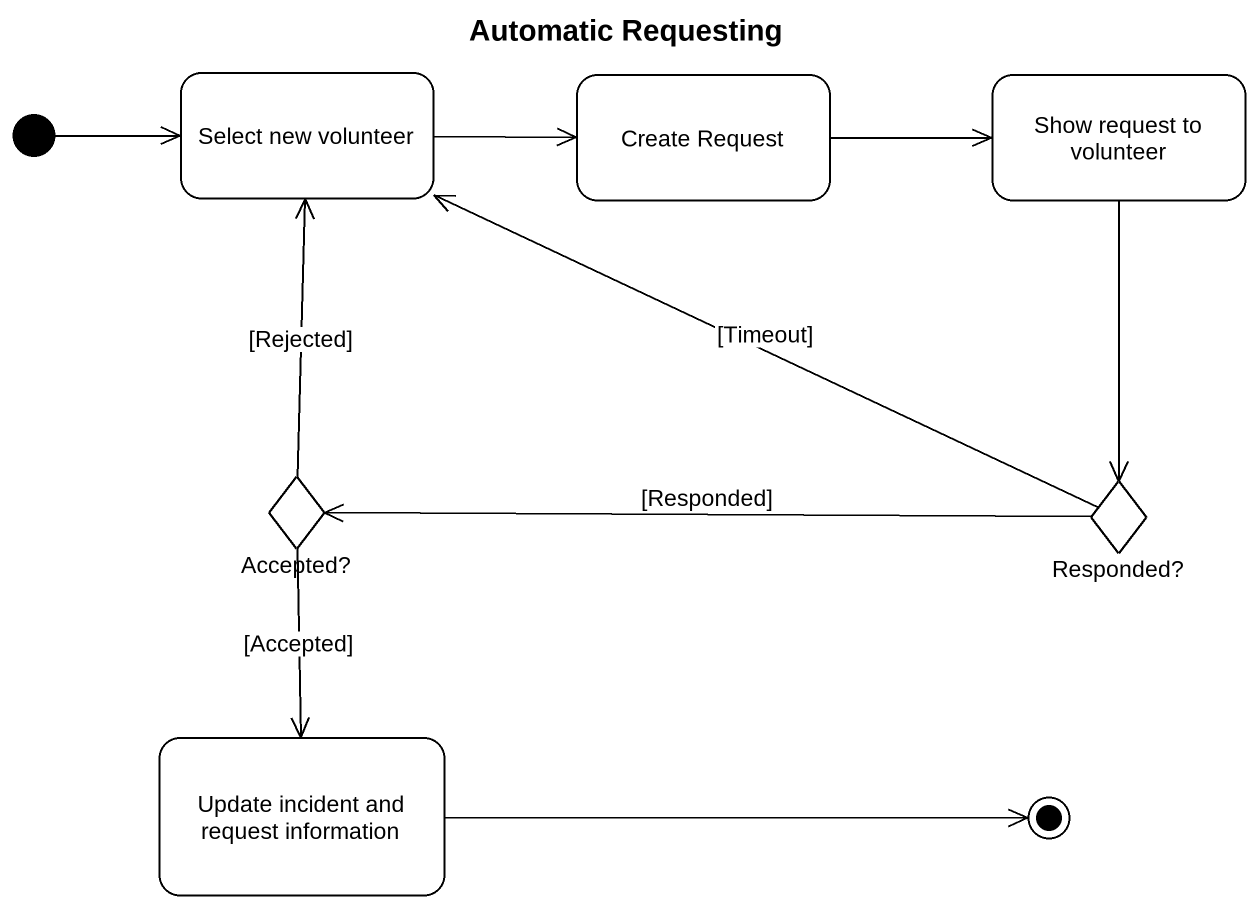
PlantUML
@startuml
title Automatic Requesting
hide empty description
state "Select new volunteer" as Select_new_volunteer
state "Create Request" as Create_Request
state "Show request to volunteer" as Show_request_to_volunteer
state "Accepted?" as Accepted <<choice>>
state "Responded?" as Responded <<choice>>
state "Update incident and request information" as Update_incident_and_request
[*] -right-> Select_new_volunteer
Select_new_volunteer -right-> Create_Request
Create_Request -right-> Show_request_to_volunteer
Show_request_to_volunteer --> Responded
Accepted -up-> Select_new_volunteer : [Rejected]
Accepted --> Update_incident_and_request : [Accepted]
Responded -left-> Select_new_volunteer : [Timeout]
Responded -left-> Accepted : [Responded]
Update_incident_and_request -right-> [*]
@enduml
